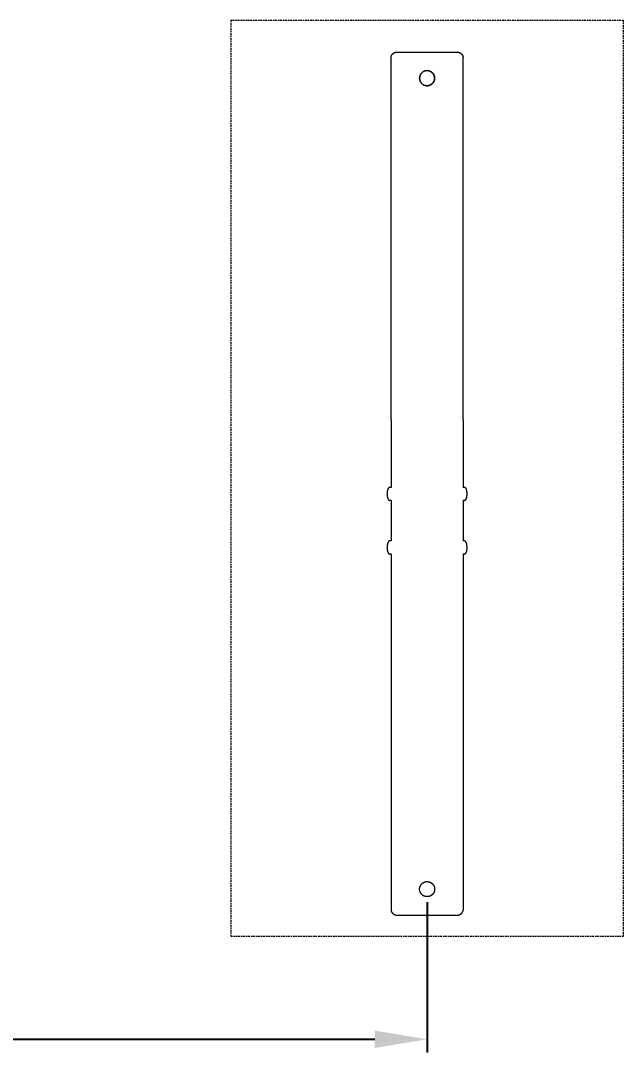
# Model space of a CAD drawing. Header units: millimetres. Extents: x -253 to 4295, y -442 to 2895.
# Drawn here: x 1229 to 1690, y -442 to 346 of the extents above; entities that cross this region are included whole.
import ezdxf

# ---------------------------------------------------------------- set-up
doc = ezdxf.new("R2010")
doc.units = ezdxf.units.MM
doc.linetypes.add('HIDDEN', pattern=[1.905, 1.27, -0.635])
for name, color, linetype, lineweight in [('ZANO_R', 7, 'Continuous', 0), ('ZANO_R_przerywana', 7, 'HIDDEN', 0), ('ZANO_W', 1, 'Continuous', 0)]:
    doc.layers.add(name, color=color, linetype=linetype, lineweight=lineweight)
doc.styles.add('Arial', font='arial.ttf')
doc.styles.get("Standard").update_dxf_attribs({"font": 'ARIALUNI.TTF'})
doc.dimstyles.new('pl i ang', dxfattribs={"dimtxt": 50, "dimasz": 50, "dimexe": 1.25, "dimexo": 0.625, "dimgap": 10, "dimtad": 1, "dimtoh": 1, "dimtxsty": 'Standard', "dimcen": 2.5, "dimclrd": 1, "dimclre": 1, "dimclrt": 1, "dimadec": 0, "dimazin": 0, "dimtfac": 1, "dimtmove": 0, "dimatfit": 3, "dimfxl": 1, "dimarcsym": 1})

# ---------------------------------------------------------------- blocks, each defined once
blk = doc.blocks.new('*D401')
at = {"layer": 'ZANO_W', "color": 1, "lineweight": -2}
for p, q in [((149.83, -327.67), (149.83, -442.47)), ((1539.83, -327.67), (1539.83, -442.47)), ((189.83, -432.47), (1499.83, -432.47))]:
    blk.add_line(p, q, dxfattribs=at)
at = {"layer": 'ZANO_W', "color": 1}
for points in [[(189.83, -425.8), (189.83, -439.13), (149.83, -432.47)], [(1499.83, -439.13), (1499.83, -425.8), (1539.83, -432.47)]]:
    blk.add_solid(points, dxfattribs=at)
at = {"layer": 'ZANO_W', "color": 1, "insert": (844.83, -402.03), "char_height": 40, "attachment_point": 5, "style": 'Arial'}
blk.add_mtext('1390', dxfattribs=at)

msp = doc.modelspace()

# ---------------------------------------------------------------- linework, layer by layer
at = {"layer": 'ZANO_R'}
for p, q in [((1512.33, 318.43), (1512.34, 318.53)), ((1512.33, 318.33), (1512.33, 318.43)), ((1512.33, 287.33), (1512.33, 318.33)), ((1512.34, 318.53), (1512.35, 318.63)), ((1512.35, 318.63), (1512.36, 318.72)), ((1512.36, 318.72), (1512.37, 318.82)), ((1512.37, 318.82), (1512.39, 318.92)), ((1512.39, 318.92), (1512.41, 319.02)), ((1512.41, 319.02), (1512.43, 319.11)), ((1512.43, 319.11), (1512.46, 319.21)), ((1512.46, 319.21), (1512.49, 319.31)), ((1512.49, 319.31), (1512.52, 319.41)), ((1512.52, 319.41), (1512.56, 319.5)), ((1512.56, 319.5), (1512.6, 319.6)), ((1512.6, 319.6), (1512.64, 319.69)), ((1512.64, 319.69), (1512.68, 319.79)), ((1512.68, 319.79), (1512.73, 319.88)), ((1512.73, 319.88), (1512.78, 319.97)), ((1512.78, 319.97), (1512.84, 320.06)), ((1512.84, 320.06), (1512.89, 320.15)), ((1512.89, 320.15), (1512.95, 320.24)), ((1512.95, 320.24), (1513.01, 320.32)), ((1513.01, 320.32), (1513.08, 320.41)), ((1513.08, 320.41), (1513.15, 320.49)), ((1513.15, 320.49), (1513.21, 320.57)), ((1513.21, 320.57), (1513.29, 320.65)), ((1513.29, 320.65), (1513.36, 320.73)), ((1513.36, 320.73), (1513.43, 320.81)), ((1513.43, 320.81), (1513.51, 320.88)), ((1513.51, 320.88), (1513.59, 320.96)), ((1513.59, 320.96), (1513.67, 321.03)), ((1513.67, 321.03), (1513.76, 321.1)), ((1513.76, 321.1), (1513.84, 321.16)), ((1513.84, 321.16), (1513.93, 321.23)), ((1513.93, 321.23), (1514.03, 321.3)), ((1514.03, 321.3), (1514.12, 321.37)), ((1514.12, 321.37), (1514.22, 321.43)), ((1514.22, 321.43), (1514.32, 321.49)), ((1514.32, 321.49), (1514.42, 321.55)), ((1514.42, 321.55), (1514.52, 321.61)), ((1514.52, 321.61), (1514.63, 321.66)), ((1514.63, 321.66), (1514.73, 321.72)), ((1514.73, 321.72), (1514.84, 321.77)), ((1514.84, 321.77), (1514.94, 321.82)), ((1514.94, 321.82), (1515.05, 321.86)), ((1515.05, 321.86), (1515.16, 321.9)), ((1515.16, 321.9), (1515.27, 321.95)), ((1515.27, 321.95), (1515.38, 321.99)), ((1515.38, 321.99), (1515.49, 322.02)), ((1515.49, 322.02), (1515.61, 322.06)), ((1515.61, 322.06), (1515.73, 322.1)), ((1515.73, 322.1), (1515.85, 322.13)), ((1515.85, 322.13), (1515.97, 322.16)), ((1515.97, 322.16), (1516.09, 322.19)), ((1516.09, 322.19), (1516.21, 322.21)), ((1516.21, 322.21), (1516.34, 322.23)), ((1516.34, 322.23), (1516.46, 322.25)), ((1516.46, 322.25), (1516.58, 322.27)), ((1516.58, 322.27), (1516.71, 322.29)), ((1516.71, 322.29), (1516.83, 322.3)), ((1516.83, 322.3), (1516.96, 322.31)), ((1516.96, 322.31), (1517.08, 322.32)), ((1517.08, 322.32), (1517.21, 322.33)), ((1517.21, 322.33), (1517.33, 322.33)), ((1517.33, 322.33), (1517.46, 322.33)), ((1517.46, 322.33), (1522.77, 322.33)), ((1522.77, 322.33), (1523.74, 322.33)), ((1523.74, 322.33), (1555.93, 322.33)), ((1555.93, 322.33), (1556.9, 322.33)), ((1556.9, 322.33), (1562.21, 322.33)), ((1562.21, 322.33), (1562.33, 322.33)), ((1562.33, 322.33), (1562.46, 322.33)), ((1562.46, 322.33), (1562.58, 322.32)), ((1562.58, 322.32), (1562.71, 322.31)), ((1562.71, 322.31), (1562.83, 322.3)), ((1562.83, 322.3), (1562.96, 322.29)), ((1562.96, 322.29), (1563.08, 322.27)), ((1563.08, 322.27), (1563.21, 322.25)), ((1563.21, 322.25), (1563.33, 322.23)), ((1563.33, 322.23), (1563.45, 322.21)), ((1563.45, 322.21), (1563.58, 322.19)), ((1563.58, 322.19), (1563.7, 322.16)), ((1563.7, 322.16), (1563.82, 322.13)), ((1563.82, 322.13), (1563.94, 322.1)), ((1563.94, 322.1), (1564.06, 322.06)), ((1564.06, 322.06), (1564.18, 322.02)), ((1564.18, 322.02), (1564.29, 321.99)), ((1564.29, 321.99), (1564.4, 321.95)), ((1564.4, 321.95), (1564.51, 321.9)), ((1564.51, 321.9), (1564.62, 321.86)), ((1564.62, 321.86), (1564.72, 321.82)), ((1564.72, 321.82), (1564.83, 321.77)), ((1564.83, 321.77), (1564.94, 321.72)), ((1564.94, 321.72), (1565.04, 321.66)), ((1565.04, 321.66), (1565.14, 321.61)), ((1565.14, 321.61), (1565.24, 321.55)), ((1565.24, 321.55), (1565.34, 321.49)), ((1565.34, 321.49), (1565.44, 321.43)), ((1565.44, 321.43), (1565.54, 321.37)), ((1565.54, 321.37), (1565.64, 321.3)), ((1565.64, 321.3), (1565.73, 321.23)), ((1565.73, 321.23), (1565.83, 321.16)), ((1565.83, 321.16), (1565.91, 321.1)), ((1565.91, 321.1), (1565.99, 321.03)), ((1565.99, 321.03), (1566.07, 320.96)), ((1566.07, 320.96), (1566.15, 320.88)), ((1566.15, 320.88), (1566.23, 320.81)), ((1566.23, 320.81), (1566.31, 320.73)), ((1566.31, 320.73), (1566.38, 320.65)), ((1566.38, 320.65), (1566.45, 320.57)), ((1566.45, 320.57), (1566.52, 320.49)), ((1566.52, 320.49), (1566.59, 320.41)), ((1566.59, 320.41), (1566.65, 320.32)), ((1566.65, 320.32), (1566.71, 320.24)), ((1566.71, 320.24), (1566.77, 320.15)), ((1566.77, 320.15), (1566.83, 320.06)), ((1566.83, 320.06), (1566.88, 319.97)), ((1566.88, 319.97), (1566.93, 319.88)), ((1566.93, 319.88), (1566.98, 319.79)), ((1566.98, 319.79), (1567.03, 319.69)), ((1567.03, 319.69), (1567.07, 319.6)), ((1567.07, 319.6), (1567.11, 319.5)), ((1567.11, 319.5), (1567.14, 319.41)), ((1567.14, 319.41), (1567.18, 319.31)), ((1567.18, 319.31), (1567.21, 319.21)), ((1567.21, 319.21), (1567.23, 319.11)), ((1567.23, 319.11), (1567.26, 319.02)), ((1567.26, 319.02), (1567.28, 318.92)), ((1567.28, 318.92), (1567.29, 318.82)), ((1567.29, 318.82), (1567.31, 318.72)), ((1567.31, 318.72), (1567.32, 318.63)), ((1567.32, 318.63), (1567.33, 318.53)), ((1567.33, 318.53), (1567.33, 318.43)), ((1567.33, 318.43), (1567.33, 318.33)), ((1567.33, 287.33), (1567.33, 318.33)), ((1537.63, 307.64), (1537.45, 307.56)), ((1537.81, 307.71), (1537.63, 307.64)), ((1538, 307.78), (1537.81, 307.71)), ((1538.19, 307.84), (1538, 307.78)), ((1538.38, 307.89), (1538.19, 307.84)), ((1538.57, 307.94), (1538.38, 307.89)), ((1538.76, 307.98), (1538.57, 307.94)), ((1538.95, 308.01), (1538.76, 307.98)), ((1539.15, 308.04), (1538.95, 308.01)), ((1539.34, 308.06), (1539.15, 308.04)), ((1539.54, 308.07), (1539.34, 308.06)), ((1539.73, 308.08), (1539.54, 308.07)), ((1539.93, 308.08), (1539.73, 308.08)), ((1540.13, 308.07), (1539.93, 308.08)), ((1540.32, 308.06), (1540.13, 308.07)), ((1540.52, 308.04), (1540.32, 308.06)), ((1540.71, 308.01), (1540.52, 308.04)), ((1540.91, 307.98), (1540.71, 308.01)), ((1541.1, 307.94), (1540.91, 307.98)), ((1541.29, 307.89), (1541.1, 307.94)), ((1541.48, 307.84), (1541.29, 307.89)), ((1541.67, 307.78), (1541.48, 307.84)), ((1541.85, 307.71), (1541.67, 307.78)), ((1542.03, 307.64), (1541.85, 307.71)), ((1542.21, 307.56), (1542.03, 307.64)), ((1534.09, 302.62), (1534.08, 302.43)), ((1534.08, 302.43), (1534.08, 302.23)), ((1534.08, 302.23), (1534.09, 302.04)), ((1534.1, 302.82), (1534.09, 302.62)), ((1534.09, 302.04), (1534.1, 301.84)), ((1534.12, 303.02), (1534.1, 302.82)), ((1534.1, 301.84), (1534.12, 301.64)), ((1534.15, 303.21), (1534.12, 303.02)), ((1534.12, 301.64), (1534.15, 301.45)), ((1534.18, 303.4), (1534.15, 303.21)), ((1534.15, 301.45), (1534.18, 301.26)), ((1534.22, 303.6), (1534.18, 303.4)), ((1534.18, 301.26), (1534.22, 301.06)), ((1534.27, 303.79), (1534.22, 303.6)), ((1534.22, 301.06), (1534.27, 300.87)), ((1534.32, 303.98), (1534.27, 303.79)), ((1534.27, 300.87), (1534.32, 300.68)), ((1534.38, 304.16), (1534.32, 303.98)), ((1534.32, 300.68), (1534.38, 300.5)), ((1534.45, 304.35), (1534.38, 304.16)), ((1534.38, 300.5), (1534.45, 300.31)), ((1534.52, 304.53), (1534.45, 304.35)), ((1534.45, 300.31), (1534.52, 300.13)), ((1534.6, 304.71), (1534.52, 304.53)), ((1534.52, 300.13), (1534.6, 299.95)), ((1534.68, 304.89), (1534.6, 304.71)), ((1534.6, 299.95), (1534.68, 299.77)), ((1534.77, 305.06), (1534.68, 304.89)), ((1534.68, 299.77), (1534.77, 299.6)), ((1534.87, 305.23), (1534.77, 305.06)), ((1534.97, 305.4), (1534.87, 305.23)), ((1535.08, 305.56), (1534.97, 305.4)), ((1535.19, 305.73), (1535.08, 305.56)), ((1535.31, 305.88), (1535.19, 305.73)), ((1535.43, 306.03), (1535.31, 305.88)), ((1535.56, 306.18), (1535.43, 306.03)), ((1535.7, 306.33), (1535.56, 306.18)), ((1535.84, 306.46), (1535.7, 306.33)), ((1535.98, 306.6), (1535.84, 306.46)), ((1536.13, 306.73), (1535.98, 306.6)), ((1536.28, 306.85), (1536.13, 306.73)), ((1536.44, 306.97), (1536.28, 306.85)), ((1536.6, 307.08), (1536.44, 306.97)), ((1536.76, 307.19), (1536.6, 307.08)), ((1536.93, 307.29), (1536.76, 307.19)), ((1537.1, 307.39), (1536.93, 307.29)), ((1537.27, 307.48), (1537.1, 307.39)), ((1537.45, 307.56), (1537.27, 307.48)), ((1542.39, 307.48), (1542.21, 307.56)), ((1542.56, 307.39), (1542.39, 307.48)), ((1542.74, 307.29), (1542.56, 307.39)), ((1542.9, 307.19), (1542.74, 307.29)), ((1543.07, 307.08), (1542.9, 307.19)), ((1543.23, 306.97), (1543.07, 307.08)), ((1543.38, 306.85), (1543.23, 306.97)), ((1543.54, 306.73), (1543.38, 306.85)), ((1543.68, 306.6), (1543.54, 306.73)), ((1543.83, 306.47), (1543.68, 306.6)), ((1543.97, 306.33), (1543.83, 306.47)), ((1544.1, 306.18), (1543.97, 306.33)), ((1544.23, 306.03), (1544.1, 306.18)), ((1544.35, 305.88), (1544.23, 306.03)), ((1544.47, 305.73), (1544.35, 305.88)), ((1544.59, 305.57), (1544.47, 305.73)), ((1544.69, 305.4), (1544.59, 305.57)), ((1544.8, 305.23), (1544.69, 305.4)), ((1544.89, 305.06), (1544.8, 305.23)), ((1544.98, 304.89), (1544.89, 305.06)), ((1544.89, 299.6), (1544.98, 299.77)), ((1545.07, 304.71), (1544.98, 304.89)), ((1544.98, 299.77), (1545.07, 299.95)), ((1545.14, 304.53), (1545.07, 304.71)), ((1545.07, 299.95), (1545.15, 300.13)), ((1545.22, 304.35), (1545.14, 304.53)), ((1545.15, 300.13), (1545.22, 300.31)), ((1545.28, 304.16), (1545.22, 304.35)), ((1545.22, 300.31), (1545.28, 300.5)), ((1545.34, 303.98), (1545.28, 304.16)), ((1545.28, 300.5), (1545.34, 300.68)), ((1545.4, 303.79), (1545.34, 303.98)), ((1545.34, 300.68), (1545.4, 300.87)), ((1545.44, 303.6), (1545.4, 303.79)), ((1545.4, 300.87), (1545.44, 301.06)), ((1545.48, 303.4), (1545.44, 303.6)), ((1545.44, 301.06), (1545.48, 301.26)), ((1545.52, 303.21), (1545.48, 303.4)), ((1545.48, 301.26), (1545.52, 301.45)), ((1545.54, 303.02), (1545.52, 303.21)), ((1545.52, 301.45), (1545.54, 301.64)), ((1545.56, 302.82), (1545.54, 303.02)), ((1545.54, 301.64), (1545.56, 301.84)), ((1545.58, 302.62), (1545.56, 302.82)), ((1545.56, 301.84), (1545.58, 302.04)), ((1545.58, 302.43), (1545.58, 302.62)), ((1545.58, 302.23), (1545.58, 302.43)), ((1545.58, 302.04), (1545.58, 302.23)), ((1534.77, 299.6), (1534.87, 299.43)), ((1534.87, 299.43), (1534.97, 299.26)), ((1534.97, 299.26), (1535.08, 299.09)), ((1535.08, 299.09), (1535.19, 298.93)), ((1535.19, 298.93), (1535.31, 298.78)), ((1535.31, 298.78), (1535.44, 298.63)), ((1535.44, 298.63), (1535.56, 298.48)), ((1535.56, 298.48), (1535.7, 298.33)), ((1535.7, 298.33), (1535.84, 298.19)), ((1535.84, 298.19), (1535.98, 298.06)), ((1535.98, 298.06), (1536.13, 297.93)), ((1536.13, 297.93), (1536.28, 297.81)), ((1536.28, 297.81), (1536.44, 297.69)), ((1536.44, 297.69), (1536.6, 297.58)), ((1536.6, 297.58), (1536.76, 297.47)), ((1536.76, 297.47), (1536.93, 297.37)), ((1536.93, 297.37), (1537.1, 297.27)), ((1537.1, 297.27), (1537.28, 297.18)), ((1537.28, 297.18), (1537.45, 297.1)), ((1537.45, 297.1), (1537.63, 297.02)), ((1537.63, 297.02), (1537.82, 296.95)), ((1537.82, 296.95), (1538, 296.88)), ((1538, 296.88), (1538.19, 296.82)), ((1538.19, 296.82), (1538.38, 296.77)), ((1538.38, 296.77), (1538.57, 296.72)), ((1538.57, 296.72), (1538.76, 296.68)), ((1538.76, 296.68), (1538.95, 296.65)), ((1538.95, 296.65), (1539.15, 296.62)), ((1539.15, 296.62), (1539.34, 296.6)), ((1539.34, 296.6), (1539.54, 296.59)), ((1539.54, 296.59), (1539.74, 296.58)), ((1539.74, 296.58), (1539.93, 296.58)), ((1539.93, 296.58), (1540.13, 296.59)), ((1540.13, 296.59), (1540.32, 296.6)), ((1540.32, 296.6), (1540.52, 296.62)), ((1540.52, 296.62), (1540.71, 296.65)), ((1540.71, 296.65), (1540.91, 296.68)), ((1540.91, 296.68), (1541.1, 296.72)), ((1541.1, 296.72), (1541.29, 296.77)), ((1541.29, 296.77), (1541.48, 296.82)), ((1541.48, 296.82), (1541.67, 296.88)), ((1541.67, 296.88), (1541.85, 296.95)), ((1541.85, 296.95), (1542.03, 297.02)), ((1542.03, 297.02), (1542.21, 297.1)), ((1542.21, 297.1), (1542.39, 297.18)), ((1542.39, 297.18), (1542.57, 297.27)), ((1542.57, 297.27), (1542.74, 297.37)), ((1542.74, 297.37), (1542.9, 297.47)), ((1542.9, 297.47), (1543.07, 297.58)), ((1543.07, 297.58), (1543.23, 297.69)), ((1543.23, 297.69), (1543.39, 297.81)), ((1543.39, 297.81), (1543.54, 297.93)), ((1543.54, 297.93), (1543.69, 298.06)), ((1543.69, 298.06), (1543.83, 298.2)), ((1543.83, 298.2), (1543.97, 298.33)), ((1543.97, 298.33), (1544.1, 298.48)), ((1544.1, 298.48), (1544.23, 298.63)), ((1544.23, 298.63), (1544.35, 298.78)), ((1544.35, 298.78), (1544.47, 298.93)), ((1544.47, 298.93), (1544.59, 299.1)), ((1544.59, 299.1), (1544.69, 299.26)), ((1544.69, 299.26), (1544.8, 299.43)), ((1544.8, 299.43), (1544.89, 299.6)), ((1512.33, 41.06), (1512.33, 287.33)), ((1567.33, 41.06), (1567.33, 287.33)), ((1512.33, 41.06), (1512.33, -10.48)), ((1567.33, 41.06), (1567.33, -10.48)), ((1509.34, -14.12), (1509.33, -14.3)), ((1509.33, -14.3), (1509.33, -14.48)), ((1509.33, -14.48), (1509.33, -16.48)), ((1509.35, -13.93), (1509.34, -14.12)), ((1509.37, -13.75), (1509.35, -13.93)), ((1509.39, -13.56), (1509.37, -13.75)), ((1509.41, -13.38), (1509.39, -13.56)), ((1509.44, -13.19), (1509.41, -13.38)), ((1509.47, -13), (1509.44, -13.19)), ((1509.51, -12.82), (1509.47, -13)), ((1509.56, -12.64), (1509.51, -12.82)), ((1509.61, -12.46), (1509.56, -12.64)), ((1509.66, -12.29), (1509.61, -12.46)), ((1509.72, -12.12), (1509.66, -12.29)), ((1509.75, -12.04), (1509.72, -12.12)), ((1509.78, -11.96), (1509.75, -12.04)), ((1509.81, -11.88), (1509.78, -11.96)), ((1509.85, -11.8), (1509.81, -11.88)), ((1509.88, -11.72), (1509.85, -11.8)), ((1509.92, -11.65), (1509.88, -11.72)), ((1509.96, -11.58), (1509.92, -11.65)), ((1509.99, -11.51), (1509.96, -11.58)), ((1510.03, -11.44), (1509.99, -11.51)), ((1510.07, -11.37), (1510.03, -11.44)), ((1510.11, -11.31), (1510.07, -11.37)), ((1510.15, -11.25), (1510.11, -11.31)), ((1510.2, -11.19), (1510.15, -11.25)), ((1510.24, -11.13), (1510.2, -11.19)), ((1510.28, -11.07), (1510.24, -11.13)), ((1510.33, -11.02), (1510.28, -11.07)), ((1510.37, -10.97), (1510.33, -11.02)), ((1510.41, -10.92), (1510.37, -10.97)), ((1510.46, -10.88), (1510.41, -10.92)), ((1510.5, -10.84), (1510.46, -10.88)), ((1510.55, -10.8), (1510.5, -10.84)), ((1510.6, -10.76), (1510.55, -10.8)), ((1510.62, -10.74), (1510.6, -10.76)), ((1510.64, -10.72), (1510.62, -10.74)), ((1510.67, -10.71), (1510.64, -10.72)), ((1510.69, -10.69), (1510.67, -10.71)), ((1510.71, -10.67), (1510.69, -10.69)), ((1510.74, -10.66), (1510.71, -10.67)), ((1510.76, -10.64), (1510.74, -10.66)), ((1510.78, -10.63), (1510.76, -10.64)), ((1510.81, -10.62), (1510.78, -10.63)), ((1510.83, -10.61), (1510.81, -10.62)), ((1510.85, -10.59), (1510.83, -10.61)), ((1510.88, -10.58), (1510.85, -10.59)), ((1510.9, -10.57), (1510.88, -10.58)), ((1510.92, -10.56), (1510.9, -10.57)), ((1510.95, -10.55), (1510.92, -10.56)), ((1510.97, -10.54), (1510.95, -10.55)), ((1510.99, -10.54), (1510.97, -10.54)), ((1511.02, -10.53), (1510.99, -10.54)), ((1511.04, -10.52), (1511.02, -10.53)), ((1511.06, -10.51), (1511.04, -10.52)), ((1511.08, -10.51), (1511.06, -10.51)), ((1511.11, -10.5), (1511.08, -10.51)), ((1511.13, -10.5), (1511.11, -10.5)), ((1511.15, -10.49), (1511.13, -10.5)), ((1511.18, -10.49), (1511.15, -10.49)), ((1511.2, -10.49), (1511.18, -10.49)), ((1511.22, -10.48), (1511.2, -10.49)), ((1511.24, -10.48), (1511.22, -10.48)), ((1511.27, -10.48), (1511.24, -10.48)), ((1511.29, -10.48), (1511.27, -10.48)), ((1511.31, -10.48), (1511.29, -10.48)), ((1511.33, -10.48), (1511.31, -10.48)), ((1512.33, -10.48), (1511.33, -10.48)), ((1568.33, -10.48), (1567.33, -10.48)), ((1568.36, -10.48), (1568.33, -10.48)), ((1568.38, -10.48), (1568.36, -10.48)), ((1568.4, -10.48), (1568.38, -10.48)), ((1568.42, -10.48), (1568.4, -10.48)), ((1568.44, -10.48), (1568.42, -10.48)), ((1568.47, -10.49), (1568.44, -10.48)), ((1568.49, -10.49), (1568.47, -10.49)), ((1568.51, -10.49), (1568.49, -10.49)), ((1568.54, -10.5), (1568.51, -10.49)), ((1568.56, -10.5), (1568.54, -10.5)), ((1568.58, -10.51), (1568.56, -10.5)), ((1568.6, -10.51), (1568.58, -10.51)), ((1568.63, -10.52), (1568.6, -10.51)), ((1568.65, -10.53), (1568.63, -10.52)), ((1568.67, -10.54), (1568.65, -10.53)), ((1568.7, -10.54), (1568.67, -10.54)), ((1568.72, -10.55), (1568.7, -10.54)), ((1568.74, -10.56), (1568.72, -10.55)), ((1568.77, -10.57), (1568.74, -10.56)), ((1568.79, -10.58), (1568.77, -10.57)), ((1568.81, -10.59), (1568.79, -10.58)), ((1568.84, -10.61), (1568.81, -10.59)), ((1568.86, -10.62), (1568.84, -10.61)), ((1568.88, -10.63), (1568.86, -10.62)), ((1568.91, -10.64), (1568.88, -10.63)), ((1568.93, -10.66), (1568.91, -10.64)), ((1568.95, -10.67), (1568.93, -10.66)), ((1568.98, -10.69), (1568.95, -10.67)), ((1569, -10.71), (1568.98, -10.69)), ((1569.02, -10.72), (1569, -10.71)), ((1569.05, -10.74), (1569.02, -10.72)), ((1569.07, -10.76), (1569.05, -10.74)), ((1569.12, -10.8), (1569.07, -10.76)), ((1569.16, -10.84), (1569.12, -10.8)), ((1569.21, -10.88), (1569.16, -10.84)), ((1569.25, -10.92), (1569.21, -10.88)), ((1569.3, -10.97), (1569.25, -10.92)), ((1569.34, -11.02), (1569.3, -10.97)), ((1569.38, -11.07), (1569.34, -11.02)), ((1569.43, -11.13), (1569.38, -11.07)), ((1569.47, -11.19), (1569.43, -11.13)), ((1569.51, -11.25), (1569.47, -11.19)), ((1569.55, -11.31), (1569.51, -11.25)), ((1569.59, -11.37), (1569.55, -11.31)), ((1569.63, -11.44), (1569.59, -11.37)), ((1569.67, -11.51), (1569.63, -11.44)), ((1569.71, -11.58), (1569.67, -11.51)), ((1569.75, -11.65), (1569.71, -11.58)), ((1569.78, -11.72), (1569.75, -11.65)), ((1569.82, -11.8), (1569.78, -11.72)), ((1569.85, -11.88), (1569.82, -11.8)), ((1569.89, -11.96), (1569.85, -11.88)), ((1569.92, -12.04), (1569.89, -11.96)), ((1569.95, -12.12), (1569.92, -12.04)), ((1570.01, -12.29), (1569.95, -12.12)), ((1570.06, -12.46), (1570.01, -12.29)), ((1570.11, -12.64), (1570.06, -12.46)), ((1570.15, -12.82), (1570.11, -12.64)), ((1570.19, -13), (1570.15, -12.82)), ((1570.23, -13.19), (1570.19, -13)), ((1570.26, -13.38), (1570.23, -13.19)), ((1570.28, -13.56), (1570.26, -13.38)), ((1570.3, -13.75), (1570.28, -13.56)), ((1570.31, -13.93), (1570.3, -13.75)), ((1570.32, -14.12), (1570.31, -13.93)), ((1570.33, -14.3), (1570.32, -14.12)), ((1570.33, -14.48), (1570.33, -14.3)), ((1570.33, -16.48), (1570.33, -14.48)), ((1509.33, -16.48), (1509.33, -16.65)), ((1509.33, -16.65), (1509.34, -16.84)), ((1509.34, -16.84), (1509.35, -17.02)), ((1509.35, -17.02), (1509.37, -17.2)), ((1509.37, -17.2), (1509.39, -17.39)), ((1509.39, -17.39), (1509.41, -17.58)), ((1509.41, -17.58), (1509.44, -17.76)), ((1509.44, -17.76), (1509.47, -17.95)), ((1509.47, -17.95), (1509.51, -18.13)), ((1509.51, -18.13), (1509.56, -18.31)), ((1509.56, -18.31), (1509.61, -18.49)), ((1509.61, -18.49), (1509.66, -18.67)), ((1509.66, -18.67), (1509.72, -18.83)), ((1509.72, -18.83), (1509.75, -18.92)), ((1509.75, -18.92), (1509.78, -19)), ((1509.78, -19), (1509.81, -19.08)), ((1509.81, -19.08), (1509.85, -19.15)), ((1509.85, -19.15), (1509.88, -19.23)), ((1509.88, -19.23), (1509.92, -19.3)), ((1509.92, -19.3), (1509.96, -19.38)), ((1509.96, -19.38), (1509.99, -19.45)), ((1509.99, -19.45), (1510.03, -19.52)), ((1510.03, -19.52), (1510.07, -19.58)), ((1510.07, -19.58), (1510.11, -19.65)), ((1510.11, -19.65), (1510.15, -19.71)), ((1510.15, -19.71), (1510.2, -19.77)), ((1510.2, -19.77), (1510.24, -19.82)), ((1510.24, -19.82), (1510.28, -19.88)), ((1510.28, -19.88), (1510.33, -19.93)), ((1510.33, -19.93), (1510.37, -19.98)), ((1510.37, -19.98), (1510.41, -20.03)), ((1510.41, -20.03), (1510.46, -20.07)), ((1510.46, -20.07), (1510.5, -20.12)), ((1510.5, -20.12), (1510.55, -20.16)), ((1510.55, -20.16), (1510.6, -20.2)), ((1510.6, -20.2), (1510.62, -20.21)), ((1510.62, -20.21), (1510.64, -20.23)), ((1510.64, -20.23), (1510.67, -20.25)), ((1510.67, -20.25), (1510.69, -20.26)), ((1510.69, -20.26), (1510.71, -20.28)), ((1510.71, -20.28), (1510.74, -20.29)), ((1510.74, -20.29), (1510.76, -20.31)), ((1510.76, -20.31), (1510.78, -20.32)), ((1510.78, -20.32), (1510.81, -20.34)), ((1510.81, -20.34), (1510.83, -20.35)), ((1510.83, -20.35), (1510.85, -20.36)), ((1510.85, -20.36), (1510.88, -20.37)), ((1510.88, -20.37), (1510.9, -20.38)), ((1510.9, -20.38), (1510.92, -20.39)), ((1510.92, -20.39), (1510.95, -20.4)), ((1510.95, -20.4), (1510.97, -20.41)), ((1510.97, -20.41), (1510.99, -20.42)), ((1510.99, -20.42), (1511.02, -20.43)), ((1511.02, -20.43), (1511.04, -20.43)), ((1511.04, -20.43), (1511.06, -20.44)), ((1511.06, -20.44), (1511.08, -20.45)), ((1511.08, -20.45), (1511.11, -20.45)), ((1511.11, -20.45), (1511.13, -20.46)), ((1511.13, -20.46), (1511.15, -20.46)), ((1511.15, -20.46), (1511.18, -20.46)), ((1511.18, -20.46), (1511.2, -20.47)), ((1511.2, -20.47), (1511.22, -20.47)), ((1511.22, -20.47), (1511.24, -20.47)), ((1511.24, -20.47), (1511.27, -20.47)), ((1511.27, -20.47), (1511.29, -20.48)), ((1511.29, -20.48), (1511.31, -20.48)), ((1511.31, -20.48), (1511.33, -20.48)), ((1512.33, -20.48), (1511.33, -20.48)), ((1512.33, -20.48), (1512.33, -51.48)), ((1567.33, -20.48), (1567.33, -51.48)), ((1568.33, -20.48), (1567.33, -20.48)), ((1568.33, -20.48), (1568.36, -20.48)), ((1568.36, -20.48), (1568.38, -20.48)), ((1568.38, -20.48), (1568.4, -20.47)), ((1568.4, -20.47), (1568.42, -20.47)), ((1568.42, -20.47), (1568.44, -20.47)), ((1568.44, -20.47), (1568.47, -20.47)), ((1568.47, -20.47), (1568.49, -20.46)), ((1568.49, -20.46), (1568.51, -20.46)), ((1568.51, -20.46), (1568.54, -20.46)), ((1568.54, -20.46), (1568.56, -20.45)), ((1568.56, -20.45), (1568.58, -20.45)), ((1568.58, -20.45), (1568.6, -20.44)), ((1568.6, -20.44), (1568.63, -20.43)), ((1568.63, -20.43), (1568.65, -20.43)), ((1568.65, -20.43), (1568.67, -20.42)), ((1568.67, -20.42), (1568.7, -20.41)), ((1568.7, -20.41), (1568.72, -20.4)), ((1568.72, -20.4), (1568.74, -20.39)), ((1568.74, -20.39), (1568.77, -20.38)), ((1568.77, -20.38), (1568.79, -20.37)), ((1568.79, -20.37), (1568.81, -20.36)), ((1568.81, -20.36), (1568.84, -20.35)), ((1568.84, -20.35), (1568.86, -20.34)), ((1568.86, -20.34), (1568.88, -20.32)), ((1568.88, -20.32), (1568.91, -20.31)), ((1568.91, -20.31), (1568.93, -20.29)), ((1568.93, -20.29), (1568.95, -20.28)), ((1568.95, -20.28), (1568.98, -20.26)), ((1568.98, -20.26), (1569, -20.25)), ((1569, -20.25), (1569.02, -20.23)), ((1569.02, -20.23), (1569.05, -20.21)), ((1569.05, -20.21), (1569.07, -20.2)), ((1569.07, -20.2), (1569.12, -20.16)), ((1569.12, -20.16), (1569.16, -20.12)), ((1569.16, -20.12), (1569.21, -20.07)), ((1569.21, -20.07), (1569.25, -20.03)), ((1569.25, -20.03), (1569.3, -19.98)), ((1569.3, -19.98), (1569.34, -19.93)), ((1569.34, -19.93), (1569.38, -19.88)), ((1569.38, -19.88), (1569.43, -19.82)), ((1569.43, -19.82), (1569.47, -19.77)), ((1569.47, -19.77), (1569.51, -19.71)), ((1569.51, -19.71), (1569.55, -19.65)), ((1569.55, -19.65), (1569.59, -19.58)), ((1569.59, -19.58), (1569.63, -19.52)), ((1569.63, -19.52), (1569.67, -19.45)), ((1569.67, -19.45), (1569.71, -19.38)), ((1569.71, -19.38), (1569.75, -19.3)), ((1569.75, -19.3), (1569.78, -19.23)), ((1569.78, -19.23), (1569.82, -19.15)), ((1569.82, -19.15), (1569.85, -19.08)), ((1569.85, -19.08), (1569.89, -19)), ((1569.89, -19), (1569.92, -18.92)), ((1569.92, -18.92), (1569.95, -18.83)), ((1569.95, -18.83), (1570.01, -18.67)), ((1570.01, -18.67), (1570.06, -18.49)), ((1570.06, -18.49), (1570.11, -18.31)), ((1570.11, -18.31), (1570.15, -18.13)), ((1570.15, -18.13), (1570.19, -17.95)), ((1570.19, -17.95), (1570.23, -17.76)), ((1570.23, -17.76), (1570.26, -17.58)), ((1570.26, -17.58), (1570.28, -17.39)), ((1570.28, -17.39), (1570.3, -17.2)), ((1570.3, -17.2), (1570.31, -17.02)), ((1570.31, -17.02), (1570.32, -16.84)), ((1570.32, -16.84), (1570.33, -16.65)), ((1570.33, -16.65), (1570.33, -16.48)), ((1509.34, -55.12), (1509.33, -55.3)), ((1509.35, -54.93), (1509.34, -55.12)), ((1509.37, -54.75), (1509.35, -54.93)), ((1509.39, -54.56), (1509.37, -54.75)), ((1509.41, -54.38), (1509.39, -54.56)), ((1509.44, -54.19), (1509.41, -54.38)), ((1509.47, -54), (1509.44, -54.19)), ((1509.51, -53.82), (1509.47, -54)), ((1509.56, -53.64), (1509.51, -53.82)), ((1509.61, -53.46), (1509.56, -53.64)), ((1509.66, -53.29), (1509.61, -53.46)), ((1509.72, -53.12), (1509.66, -53.29)), ((1509.75, -53.04), (1509.72, -53.12)), ((1509.78, -52.96), (1509.75, -53.04)), ((1509.81, -52.88), (1509.78, -52.96)), ((1509.85, -52.8), (1509.81, -52.88)), ((1509.88, -52.72), (1509.85, -52.8)), ((1509.92, -52.65), (1509.88, -52.72)), ((1509.96, -52.58), (1509.92, -52.65)), ((1509.99, -52.51), (1509.96, -52.58)), ((1510.03, -52.44), (1509.99, -52.51)), ((1510.07, -52.37), (1510.03, -52.44)), ((1510.11, -52.31), (1510.07, -52.37)), ((1510.15, -52.25), (1510.11, -52.31)), ((1510.2, -52.19), (1510.15, -52.25)), ((1510.24, -52.13), (1510.2, -52.19)), ((1510.28, -52.07), (1510.24, -52.13)), ((1510.33, -52.02), (1510.28, -52.07)), ((1510.37, -51.97), (1510.33, -52.02)), ((1510.41, -51.92), (1510.37, -51.97)), ((1510.46, -51.88), (1510.41, -51.92)), ((1510.5, -51.84), (1510.46, -51.88)), ((1510.55, -51.8), (1510.5, -51.84)), ((1510.6, -51.76), (1510.55, -51.8)), ((1510.62, -51.74), (1510.6, -51.76)), ((1510.64, -51.72), (1510.62, -51.74)), ((1510.67, -51.71), (1510.64, -51.72)), ((1510.69, -51.69), (1510.67, -51.71)), ((1510.71, -51.67), (1510.69, -51.69)), ((1510.74, -51.66), (1510.71, -51.67)), ((1510.76, -51.64), (1510.74, -51.66)), ((1510.78, -51.63), (1510.76, -51.64)), ((1510.81, -51.62), (1510.78, -51.63)), ((1510.83, -51.61), (1510.81, -51.62)), ((1510.85, -51.59), (1510.83, -51.61)), ((1510.88, -51.58), (1510.85, -51.59)), ((1510.9, -51.57), (1510.88, -51.58)), ((1510.92, -51.56), (1510.9, -51.57)), ((1510.95, -51.55), (1510.92, -51.56)), ((1510.97, -51.54), (1510.95, -51.55)), ((1510.99, -51.54), (1510.97, -51.54)), ((1511.02, -51.53), (1510.99, -51.54)), ((1511.04, -51.52), (1511.02, -51.53)), ((1511.06, -51.51), (1511.04, -51.52)), ((1511.08, -51.51), (1511.06, -51.51)), ((1511.11, -51.5), (1511.08, -51.51)), ((1511.13, -51.5), (1511.11, -51.5)), ((1511.15, -51.49), (1511.13, -51.5)), ((1511.18, -51.49), (1511.15, -51.49)), ((1511.2, -51.49), (1511.18, -51.49)), ((1511.22, -51.48), (1511.2, -51.49)), ((1511.24, -51.48), (1511.22, -51.48)), ((1511.27, -51.48), (1511.24, -51.48)), ((1511.29, -51.48), (1511.27, -51.48)), ((1511.31, -51.48), (1511.29, -51.48)), ((1511.33, -51.48), (1511.31, -51.48)), ((1512.33, -51.48), (1511.33, -51.48)), ((1568.33, -51.48), (1567.33, -51.48)), ((1568.36, -51.48), (1568.33, -51.48)), ((1568.38, -51.48), (1568.36, -51.48)), ((1568.4, -51.48), (1568.38, -51.48)), ((1568.42, -51.48), (1568.4, -51.48)), ((1568.44, -51.48), (1568.42, -51.48)), ((1568.47, -51.49), (1568.44, -51.48)), ((1568.49, -51.49), (1568.47, -51.49)), ((1568.51, -51.49), (1568.49, -51.49)), ((1568.54, -51.5), (1568.51, -51.49)), ((1568.56, -51.5), (1568.54, -51.5)), ((1568.58, -51.51), (1568.56, -51.5)), ((1568.6, -51.51), (1568.58, -51.51)), ((1568.63, -51.52), (1568.6, -51.51)), ((1568.65, -51.53), (1568.63, -51.52)), ((1568.67, -51.54), (1568.65, -51.53)), ((1568.7, -51.54), (1568.67, -51.54)), ((1568.72, -51.55), (1568.7, -51.54)), ((1568.74, -51.56), (1568.72, -51.55)), ((1568.77, -51.57), (1568.74, -51.56)), ((1568.79, -51.58), (1568.77, -51.57)), ((1568.81, -51.59), (1568.79, -51.58)), ((1568.84, -51.61), (1568.81, -51.59)), ((1568.86, -51.62), (1568.84, -51.61)), ((1568.88, -51.63), (1568.86, -51.62)), ((1568.91, -51.64), (1568.88, -51.63)), ((1568.93, -51.66), (1568.91, -51.64)), ((1568.95, -51.67), (1568.93, -51.66)), ((1568.98, -51.69), (1568.95, -51.67)), ((1569, -51.71), (1568.98, -51.69)), ((1569.02, -51.72), (1569, -51.71)), ((1569.05, -51.74), (1569.02, -51.72)), ((1569.07, -51.76), (1569.05, -51.74)), ((1569.12, -51.8), (1569.07, -51.76)), ((1569.16, -51.84), (1569.12, -51.8)), ((1569.21, -51.88), (1569.16, -51.84)), ((1569.25, -51.92), (1569.21, -51.88)), ((1569.3, -51.97), (1569.25, -51.92)), ((1569.34, -52.02), (1569.3, -51.97)), ((1569.38, -52.07), (1569.34, -52.02)), ((1569.43, -52.13), (1569.38, -52.07)), ((1569.47, -52.19), (1569.43, -52.13)), ((1569.51, -52.25), (1569.47, -52.19)), ((1569.55, -52.31), (1569.51, -52.25)), ((1569.59, -52.37), (1569.55, -52.31)), ((1569.63, -52.44), (1569.59, -52.37)), ((1569.67, -52.51), (1569.63, -52.44)), ((1569.71, -52.58), (1569.67, -52.51)), ((1569.75, -52.65), (1569.71, -52.58)), ((1569.78, -52.72), (1569.75, -52.65)), ((1569.82, -52.8), (1569.78, -52.72)), ((1569.85, -52.88), (1569.82, -52.8)), ((1569.89, -52.96), (1569.85, -52.88)), ((1569.92, -53.04), (1569.89, -52.96)), ((1569.95, -53.12), (1569.92, -53.04)), ((1570.01, -53.29), (1569.95, -53.12)), ((1570.06, -53.46), (1570.01, -53.29)), ((1570.11, -53.64), (1570.06, -53.46)), ((1570.15, -53.82), (1570.11, -53.64)), ((1570.19, -54), (1570.15, -53.82)), ((1570.23, -54.19), (1570.19, -54)), ((1570.26, -54.38), (1570.23, -54.19)), ((1570.28, -54.56), (1570.26, -54.38)), ((1570.3, -54.75), (1570.28, -54.56)), ((1570.31, -54.93), (1570.3, -54.75)), ((1570.32, -55.12), (1570.31, -54.93)), ((1570.33, -55.3), (1570.32, -55.12)), ((1509.33, -55.3), (1509.33, -55.48)), ((1509.33, -55.48), (1509.33, -57.48)), ((1509.33, -57.48), (1509.33, -57.65)), ((1509.33, -57.65), (1509.34, -57.84)), ((1509.34, -57.84), (1509.35, -58.02)), ((1509.35, -58.02), (1509.37, -58.2)), ((1509.37, -58.2), (1509.39, -58.39)), ((1509.39, -58.39), (1509.41, -58.58)), ((1509.41, -58.58), (1509.44, -58.76)), ((1509.44, -58.76), (1509.47, -58.95)), ((1509.47, -58.95), (1509.51, -59.13)), ((1509.51, -59.13), (1509.56, -59.31)), ((1509.56, -59.31), (1509.61, -59.49)), ((1509.61, -59.49), (1509.66, -59.67)), ((1509.66, -59.67), (1509.72, -59.83)), ((1509.72, -59.83), (1509.75, -59.92)), ((1509.75, -59.92), (1509.78, -60)), ((1509.78, -60), (1509.81, -60.08)), ((1509.81, -60.08), (1509.85, -60.15)), ((1509.85, -60.15), (1509.88, -60.23)), ((1509.88, -60.23), (1509.92, -60.3)), ((1509.92, -60.3), (1509.96, -60.38)), ((1509.96, -60.38), (1509.99, -60.45)), ((1509.99, -60.45), (1510.03, -60.52)), ((1510.03, -60.52), (1510.07, -60.58)), ((1510.07, -60.58), (1510.11, -60.65)), ((1510.11, -60.65), (1510.15, -60.71)), ((1510.15, -60.71), (1510.2, -60.77)), ((1510.2, -60.77), (1510.24, -60.82)), ((1510.24, -60.82), (1510.28, -60.88)), ((1510.28, -60.88), (1510.33, -60.93)), ((1510.33, -60.93), (1510.37, -60.98)), ((1510.37, -60.98), (1510.41, -61.03)), ((1510.41, -61.03), (1510.46, -61.07)), ((1510.46, -61.07), (1510.5, -61.12)), ((1510.5, -61.12), (1510.55, -61.16)), ((1510.55, -61.16), (1510.6, -61.2)), ((1510.6, -61.2), (1510.62, -61.21)), ((1510.62, -61.21), (1510.64, -61.23)), ((1510.64, -61.23), (1510.67, -61.25)), ((1510.67, -61.25), (1510.69, -61.26)), ((1510.69, -61.26), (1510.71, -61.28)), ((1510.71, -61.28), (1510.74, -61.29)), ((1510.74, -61.29), (1510.76, -61.31)), ((1510.76, -61.31), (1510.78, -61.32)), ((1510.78, -61.32), (1510.81, -61.34)), ((1510.81, -61.34), (1510.83, -61.35)), ((1510.83, -61.35), (1510.85, -61.36)), ((1510.85, -61.36), (1510.88, -61.37)), ((1510.88, -61.37), (1510.9, -61.38)), ((1510.9, -61.38), (1510.92, -61.39)), ((1510.92, -61.39), (1510.95, -61.4)), ((1510.95, -61.4), (1510.97, -61.41)), ((1510.97, -61.41), (1510.99, -61.42)), ((1510.99, -61.42), (1511.02, -61.43)), ((1511.02, -61.43), (1511.04, -61.43)), ((1511.04, -61.43), (1511.06, -61.44)), ((1511.06, -61.44), (1511.08, -61.45)), ((1511.08, -61.45), (1511.11, -61.45)), ((1511.11, -61.45), (1511.13, -61.46)), ((1511.13, -61.46), (1511.15, -61.46)), ((1511.15, -61.46), (1511.18, -61.46)), ((1511.18, -61.46), (1511.2, -61.47)), ((1511.2, -61.47), (1511.22, -61.47)), ((1511.22, -61.47), (1511.24, -61.47)), ((1511.24, -61.47), (1511.27, -61.47)), ((1511.27, -61.47), (1511.29, -61.48)), ((1511.29, -61.48), (1511.31, -61.48)), ((1511.31, -61.48), (1511.33, -61.48)), ((1512.33, -61.48), (1511.33, -61.48)), ((1512.33, -61.48), (1512.33, -302.67)), ((1567.33, -61.48), (1567.33, -302.67)), ((1568.33, -61.48), (1567.33, -61.48)), ((1568.33, -61.48), (1568.36, -61.48)), ((1568.36, -61.48), (1568.38, -61.48)), ((1568.38, -61.48), (1568.4, -61.47)), ((1568.4, -61.47), (1568.42, -61.47)), ((1568.42, -61.47), (1568.44, -61.47)), ((1568.44, -61.47), (1568.47, -61.47)), ((1568.47, -61.47), (1568.49, -61.46)), ((1568.49, -61.46), (1568.51, -61.46)), ((1568.51, -61.46), (1568.54, -61.46)), ((1568.54, -61.46), (1568.56, -61.45)), ((1568.56, -61.45), (1568.58, -61.45)), ((1568.58, -61.45), (1568.6, -61.44)), ((1568.6, -61.44), (1568.63, -61.43)), ((1568.63, -61.43), (1568.65, -61.43)), ((1568.65, -61.43), (1568.67, -61.42)), ((1568.67, -61.42), (1568.7, -61.41)), ((1568.7, -61.41), (1568.72, -61.4)), ((1568.72, -61.4), (1568.74, -61.39)), ((1568.74, -61.39), (1568.77, -61.38)), ((1568.77, -61.38), (1568.79, -61.37)), ((1568.79, -61.37), (1568.81, -61.36)), ((1568.81, -61.36), (1568.84, -61.35)), ((1568.84, -61.35), (1568.86, -61.34)), ((1568.86, -61.34), (1568.88, -61.32)), ((1568.88, -61.32), (1568.91, -61.31)), ((1568.91, -61.31), (1568.93, -61.29)), ((1568.93, -61.29), (1568.95, -61.28)), ((1568.95, -61.28), (1568.98, -61.26)), ((1568.98, -61.26), (1569, -61.25)), ((1569, -61.25), (1569.02, -61.23)), ((1569.02, -61.23), (1569.05, -61.21)), ((1569.05, -61.21), (1569.07, -61.2)), ((1569.07, -61.2), (1569.12, -61.16)), ((1569.12, -61.16), (1569.16, -61.12)), ((1569.16, -61.12), (1569.21, -61.07)), ((1569.21, -61.07), (1569.25, -61.03)), ((1569.25, -61.03), (1569.3, -60.98)), ((1569.3, -60.98), (1569.34, -60.93)), ((1569.34, -60.93), (1569.38, -60.88)), ((1569.38, -60.88), (1569.43, -60.82)), ((1569.43, -60.82), (1569.47, -60.77)), ((1569.47, -60.77), (1569.51, -60.71)), ((1569.51, -60.71), (1569.55, -60.65)), ((1569.55, -60.65), (1569.59, -60.58)), ((1569.59, -60.58), (1569.63, -60.52)), ((1569.63, -60.52), (1569.67, -60.45)), ((1569.67, -60.45), (1569.71, -60.38)), ((1569.71, -60.38), (1569.75, -60.3)), ((1569.75, -60.3), (1569.78, -60.23)), ((1569.78, -60.23), (1569.82, -60.15)), ((1569.82, -60.15), (1569.85, -60.08)), ((1569.85, -60.08), (1569.89, -60)), ((1569.89, -60), (1569.92, -59.92)), ((1569.92, -59.92), (1569.95, -59.83)), ((1569.95, -59.83), (1570.01, -59.67)), ((1570.01, -59.67), (1570.06, -59.49)), ((1570.06, -59.49), (1570.11, -59.31)), ((1570.11, -59.31), (1570.15, -59.13)), ((1570.15, -59.13), (1570.19, -58.95)), ((1570.19, -58.95), (1570.23, -58.76)), ((1570.23, -58.76), (1570.26, -58.58)), ((1570.26, -58.58), (1570.28, -58.39)), ((1570.28, -58.39), (1570.3, -58.2)), ((1570.3, -58.2), (1570.31, -58.02)), ((1570.31, -58.02), (1570.32, -57.84)), ((1570.32, -57.84), (1570.33, -57.65)), ((1570.33, -55.48), (1570.33, -55.3)), ((1570.33, -57.48), (1570.33, -55.48)), ((1570.33, -57.65), (1570.33, -57.48)), ((1512.33, -302.67), (1512.33, -333.67)), ((1567.33, -302.67), (1567.33, -333.67)), ((1534.45, -315.65), (1534.52, -315.47)), ((1534.52, -315.47), (1534.6, -315.29)), ((1534.6, -315.29), (1534.68, -315.11)), ((1534.68, -315.11), (1534.77, -314.94)), ((1534.77, -314.94), (1534.87, -314.77)), ((1534.87, -314.77), (1534.97, -314.6)), ((1534.97, -314.6), (1535.08, -314.43)), ((1535.08, -314.43), (1535.19, -314.27)), ((1535.19, -314.27), (1535.31, -314.12)), ((1535.31, -314.12), (1535.44, -313.97)), ((1535.44, -313.97), (1535.56, -313.82)), ((1535.56, -313.82), (1535.7, -313.67)), ((1535.7, -313.67), (1535.84, -313.53)), ((1535.84, -313.53), (1535.98, -313.4)), ((1535.98, -313.4), (1536.13, -313.27)), ((1536.13, -313.27), (1536.28, -313.15)), ((1536.28, -313.15), (1536.44, -313.03)), ((1536.44, -313.03), (1536.6, -312.92)), ((1536.6, -312.92), (1536.76, -312.81)), ((1536.76, -312.81), (1536.93, -312.71)), ((1536.93, -312.71), (1537.1, -312.61)), ((1537.1, -312.61), (1537.28, -312.52)), ((1537.28, -312.52), (1537.45, -312.44)), ((1537.45, -312.44), (1537.63, -312.36)), ((1537.63, -312.36), (1537.82, -312.29)), ((1537.82, -312.29), (1538, -312.22)), ((1538, -312.22), (1538.19, -312.16)), ((1538.19, -312.16), (1538.38, -312.11)), ((1538.38, -312.11), (1538.57, -312.06)), ((1538.57, -312.06), (1538.76, -312.02)), ((1538.76, -312.02), (1538.95, -311.99)), ((1538.95, -311.99), (1539.15, -311.96)), ((1539.15, -311.96), (1539.34, -311.94)), ((1539.34, -311.94), (1539.54, -311.93)), ((1539.54, -311.93), (1539.74, -311.92)), ((1539.74, -311.92), (1539.93, -311.92)), ((1539.93, -311.92), (1540.13, -311.93)), ((1540.13, -311.93), (1540.32, -311.94)), ((1540.32, -311.94), (1540.52, -311.96)), ((1540.52, -311.96), (1540.71, -311.99)), ((1540.71, -311.99), (1540.91, -312.02)), ((1540.91, -312.02), (1541.1, -312.06)), ((1541.1, -312.06), (1541.29, -312.11)), ((1541.29, -312.11), (1541.48, -312.16)), ((1541.48, -312.16), (1541.67, -312.22)), ((1541.67, -312.22), (1541.85, -312.29)), ((1541.85, -312.29), (1542.03, -312.36)), ((1542.03, -312.36), (1542.21, -312.44)), ((1542.21, -312.44), (1542.39, -312.52)), ((1542.39, -312.52), (1542.57, -312.61)), ((1542.57, -312.61), (1542.74, -312.71)), ((1542.74, -312.71), (1542.9, -312.81)), ((1542.9, -312.81), (1543.07, -312.92)), ((1543.07, -312.92), (1543.23, -313.03)), ((1543.23, -313.03), (1543.39, -313.15)), ((1543.39, -313.15), (1543.54, -313.27)), ((1543.54, -313.27), (1543.69, -313.4)), ((1543.69, -313.4), (1543.83, -313.54)), ((1543.83, -313.54), (1543.97, -313.67)), ((1543.97, -313.67), (1544.1, -313.82)), ((1544.1, -313.82), (1544.23, -313.97)), ((1544.23, -313.97), (1544.35, -314.12)), ((1544.35, -314.12), (1544.47, -314.27)), ((1544.47, -314.27), (1544.59, -314.44)), ((1544.59, -314.44), (1544.69, -314.6)), ((1544.69, -314.6), (1544.8, -314.77)), ((1544.8, -314.77), (1544.89, -314.94)), ((1544.89, -314.94), (1544.98, -315.11)), ((1544.98, -315.11), (1545.07, -315.29)), ((1545.07, -315.29), (1545.15, -315.47)), ((1545.15, -315.47), (1545.22, -315.65)), ((1534.08, -317.57), (1534.09, -317.38)), ((1534.08, -317.77), (1534.08, -317.57)), ((1534.09, -317.96), (1534.08, -317.77)), ((1534.09, -317.38), (1534.1, -317.18)), ((1534.1, -318.16), (1534.09, -317.96)), ((1534.1, -317.18), (1534.12, -316.98)), ((1534.12, -318.36), (1534.1, -318.16)), ((1534.12, -316.98), (1534.15, -316.79)), ((1534.15, -318.55), (1534.12, -318.36)), ((1534.15, -316.79), (1534.18, -316.6)), ((1534.18, -318.74), (1534.15, -318.55)), ((1534.18, -316.6), (1534.22, -316.4)), ((1534.22, -318.94), (1534.18, -318.74)), ((1534.22, -316.4), (1534.27, -316.21)), ((1534.27, -319.13), (1534.22, -318.94)), ((1534.27, -316.21), (1534.32, -316.02)), ((1534.32, -319.32), (1534.27, -319.13)), ((1534.32, -316.02), (1534.38, -315.84)), ((1534.38, -319.5), (1534.32, -319.32)), ((1534.38, -315.84), (1534.45, -315.65)), ((1534.45, -319.69), (1534.38, -319.5)), ((1534.52, -319.87), (1534.45, -319.69)), ((1534.6, -320.05), (1534.52, -319.87)), ((1534.68, -320.23), (1534.6, -320.05)), ((1534.77, -320.4), (1534.68, -320.23)), ((1534.87, -320.57), (1534.77, -320.4)), ((1534.97, -320.74), (1534.87, -320.57)), ((1535.08, -320.9), (1534.97, -320.74)), ((1535.19, -321.07), (1535.08, -320.9)), ((1535.31, -321.22), (1535.19, -321.07)), ((1535.43, -321.37), (1535.31, -321.22)), ((1535.56, -321.52), (1535.43, -321.37)), ((1535.7, -321.67), (1535.56, -321.52)), ((1535.84, -321.8), (1535.7, -321.67)), ((1535.98, -321.94), (1535.84, -321.8)), ((1536.13, -322.07), (1535.98, -321.94)), ((1536.28, -322.19), (1536.13, -322.07)), ((1536.44, -322.31), (1536.28, -322.19)), ((1536.6, -322.42), (1536.44, -322.31)), ((1536.76, -322.53), (1536.6, -322.42)), ((1536.93, -322.63), (1536.76, -322.53)), ((1537.1, -322.73), (1536.93, -322.63)), ((1537.27, -322.82), (1537.1, -322.73)), ((1537.45, -322.9), (1537.27, -322.82)), ((1537.63, -322.98), (1537.45, -322.9)), ((1537.81, -323.05), (1537.63, -322.98)), ((1538, -323.12), (1537.81, -323.05)), ((1538.19, -323.18), (1538, -323.12)), ((1538.38, -323.23), (1538.19, -323.18)), ((1538.57, -323.28), (1538.38, -323.23)), ((1538.76, -323.32), (1538.57, -323.28)), ((1538.95, -323.35), (1538.76, -323.32)), ((1539.15, -323.38), (1538.95, -323.35)), ((1539.34, -323.4), (1539.15, -323.38)), ((1539.54, -323.41), (1539.34, -323.4)), ((1540.32, -323.4), (1540.13, -323.41)), ((1540.52, -323.38), (1540.32, -323.4)), ((1540.71, -323.35), (1540.52, -323.38)), ((1540.91, -323.32), (1540.71, -323.35)), ((1541.1, -323.28), (1540.91, -323.32)), ((1541.29, -323.23), (1541.1, -323.28)), ((1541.48, -323.18), (1541.29, -323.23)), ((1541.67, -323.12), (1541.48, -323.18)), ((1541.85, -323.05), (1541.67, -323.12)), ((1542.03, -322.98), (1541.85, -323.05)), ((1542.21, -322.9), (1542.03, -322.98)), ((1542.39, -322.82), (1542.21, -322.9)), ((1542.56, -322.73), (1542.39, -322.82)), ((1542.74, -322.63), (1542.56, -322.73)), ((1542.9, -322.53), (1542.74, -322.63)), ((1543.07, -322.42), (1542.9, -322.53)), ((1543.23, -322.31), (1543.07, -322.42)), ((1543.38, -322.19), (1543.23, -322.31)), ((1543.54, -322.07), (1543.38, -322.19)), ((1543.68, -321.94), (1543.54, -322.07)), ((1543.83, -321.81), (1543.68, -321.94)), ((1543.97, -321.67), (1543.83, -321.81)), ((1544.1, -321.52), (1543.97, -321.67)), ((1544.23, -321.37), (1544.1, -321.52)), ((1544.35, -321.22), (1544.23, -321.37)), ((1544.47, -321.07), (1544.35, -321.22)), ((1544.59, -320.91), (1544.47, -321.07)), ((1544.69, -320.74), (1544.59, -320.91)), ((1544.8, -320.57), (1544.69, -320.74)), ((1544.89, -320.4), (1544.8, -320.57)), ((1544.98, -320.23), (1544.89, -320.4)), ((1545.07, -320.05), (1544.98, -320.23)), ((1545.14, -319.87), (1545.07, -320.05)), ((1545.22, -319.69), (1545.14, -319.87)), ((1545.22, -315.65), (1545.28, -315.84)), ((1545.28, -319.5), (1545.22, -319.69)), ((1545.28, -315.84), (1545.34, -316.02)), ((1545.34, -319.32), (1545.28, -319.5)), ((1545.34, -316.02), (1545.4, -316.21)), ((1545.4, -319.13), (1545.34, -319.32)), ((1545.4, -316.21), (1545.44, -316.4)), ((1545.44, -318.94), (1545.4, -319.13)), ((1545.44, -316.4), (1545.48, -316.6)), ((1545.48, -318.74), (1545.44, -318.94)), ((1545.48, -316.6), (1545.52, -316.79)), ((1545.52, -318.55), (1545.48, -318.74)), ((1545.52, -316.79), (1545.54, -316.98)), ((1545.54, -318.36), (1545.52, -318.55)), ((1545.54, -316.98), (1545.56, -317.18)), ((1545.56, -318.16), (1545.54, -318.36)), ((1545.56, -317.18), (1545.58, -317.38)), ((1545.58, -317.96), (1545.56, -318.16)), ((1545.58, -317.38), (1545.58, -317.57)), ((1545.58, -317.57), (1545.58, -317.77)), ((1545.58, -317.77), (1545.58, -317.96)), ((1539.73, -323.42), (1539.54, -323.41)), ((1539.93, -323.42), (1539.73, -323.42)), ((1540.13, -323.41), (1539.93, -323.42)), ((1512.33, -333.67), (1512.33, -333.77)), ((1512.33, -333.77), (1512.34, -333.87)), ((1512.34, -333.87), (1512.35, -333.97)), ((1512.35, -333.97), (1512.36, -334.06)), ((1512.36, -334.06), (1512.37, -334.16)), ((1512.37, -334.16), (1512.39, -334.26)), ((1512.39, -334.26), (1512.41, -334.36)), ((1512.41, -334.36), (1512.43, -334.45)), ((1512.43, -334.45), (1512.46, -334.55)), ((1512.46, -334.55), (1512.49, -334.65)), ((1512.49, -334.65), (1512.52, -334.75)), ((1512.52, -334.75), (1512.56, -334.84)), ((1512.56, -334.84), (1512.6, -334.94)), ((1512.6, -334.94), (1512.64, -335.03)), ((1512.64, -335.03), (1512.68, -335.13)), ((1512.68, -335.13), (1512.73, -335.22)), ((1512.73, -335.22), (1512.78, -335.31)), ((1512.78, -335.31), (1512.84, -335.4)), ((1512.84, -335.4), (1512.89, -335.49)), ((1512.89, -335.49), (1512.95, -335.58)), ((1512.95, -335.58), (1513.01, -335.66)), ((1513.01, -335.66), (1513.08, -335.75)), ((1513.08, -335.75), (1513.15, -335.83)), ((1513.15, -335.83), (1513.21, -335.91)), ((1513.21, -335.91), (1513.29, -335.99)), ((1513.29, -335.99), (1513.36, -336.07)), ((1513.36, -336.07), (1513.43, -336.15)), ((1513.43, -336.15), (1513.51, -336.22)), ((1513.51, -336.22), (1513.59, -336.3)), ((1513.59, -336.3), (1513.67, -336.37)), ((1513.67, -336.37), (1513.76, -336.44)), ((1513.76, -336.44), (1513.84, -336.5)), ((1513.84, -336.5), (1513.93, -336.57)), ((1513.93, -336.57), (1514.03, -336.64)), ((1514.03, -336.64), (1514.12, -336.71)), ((1514.12, -336.71), (1514.22, -336.77)), ((1514.22, -336.77), (1514.32, -336.83)), ((1514.32, -336.83), (1514.42, -336.89)), ((1514.42, -336.89), (1514.52, -336.95)), ((1514.52, -336.95), (1514.63, -337)), ((1514.63, -337), (1514.73, -337.06)), ((1514.73, -337.06), (1514.84, -337.11)), ((1514.84, -337.11), (1514.94, -337.16)), ((1514.94, -337.16), (1515.05, -337.2)), ((1515.05, -337.2), (1515.16, -337.25)), ((1515.16, -337.25), (1515.27, -337.29)), ((1515.27, -337.29), (1515.38, -337.33)), ((1515.38, -337.33), (1515.49, -337.36)), ((1515.49, -337.36), (1515.61, -337.4)), ((1515.61, -337.4), (1515.73, -337.44)), ((1515.73, -337.44), (1515.85, -337.47)), ((1515.85, -337.47), (1515.97, -337.5)), ((1515.97, -337.5), (1516.09, -337.53)), ((1516.09, -337.53), (1516.21, -337.55)), ((1516.21, -337.55), (1516.34, -337.57)), ((1516.34, -337.57), (1516.46, -337.59)), ((1516.46, -337.59), (1516.58, -337.61)), ((1516.58, -337.61), (1516.71, -337.63)), ((1516.71, -337.63), (1516.83, -337.64)), ((1516.83, -337.64), (1516.96, -337.65)), ((1516.96, -337.65), (1517.08, -337.66)), ((1517.08, -337.66), (1517.21, -337.67)), ((1517.21, -337.67), (1517.33, -337.67)), ((1517.33, -337.67), (1517.46, -337.67)), ((1517.46, -337.67), (1522.77, -337.67)), ((1522.77, -337.67), (1523.74, -337.67)), ((1523.74, -337.67), (1555.93, -337.67)), ((1555.93, -337.67), (1556.9, -337.67)), ((1556.9, -337.67), (1562.21, -337.67)), ((1562.21, -337.67), (1562.33, -337.67)), ((1562.33, -337.67), (1562.46, -337.67)), ((1562.46, -337.67), (1562.58, -337.66)), ((1562.58, -337.66), (1562.71, -337.65)), ((1562.71, -337.65), (1562.83, -337.64)), ((1562.83, -337.64), (1562.96, -337.63)), ((1562.96, -337.63), (1563.08, -337.61)), ((1563.08, -337.61), (1563.21, -337.59)), ((1563.21, -337.59), (1563.33, -337.57)), ((1563.33, -337.57), (1563.45, -337.55)), ((1563.45, -337.55), (1563.58, -337.53)), ((1563.58, -337.53), (1563.7, -337.5)), ((1563.7, -337.5), (1563.82, -337.47)), ((1563.82, -337.47), (1563.94, -337.44)), ((1563.94, -337.44), (1564.06, -337.4)), ((1564.06, -337.4), (1564.18, -337.36)), ((1564.18, -337.36), (1564.29, -337.33)), ((1564.29, -337.33), (1564.4, -337.29)), ((1564.4, -337.29), (1564.51, -337.25)), ((1564.51, -337.25), (1564.62, -337.2)), ((1564.62, -337.2), (1564.72, -337.16)), ((1564.72, -337.16), (1564.83, -337.11)), ((1564.83, -337.11), (1564.94, -337.06)), ((1564.94, -337.06), (1565.04, -337)), ((1565.04, -337), (1565.14, -336.95)), ((1565.14, -336.95), (1565.24, -336.89)), ((1565.24, -336.89), (1565.34, -336.83)), ((1565.34, -336.83), (1565.44, -336.77)), ((1565.44, -336.77), (1565.54, -336.71)), ((1565.54, -336.71), (1565.64, -336.64)), ((1565.64, -336.64), (1565.73, -336.57)), ((1565.73, -336.57), (1565.83, -336.5)), ((1565.83, -336.5), (1565.91, -336.44)), ((1565.91, -336.44), (1565.99, -336.37)), ((1565.99, -336.37), (1566.07, -336.3)), ((1566.07, -336.3), (1566.15, -336.22)), ((1566.15, -336.22), (1566.23, -336.15)), ((1566.23, -336.15), (1566.31, -336.07)), ((1566.31, -336.07), (1566.38, -335.99)), ((1566.38, -335.99), (1566.45, -335.91)), ((1566.45, -335.91), (1566.52, -335.83)), ((1566.52, -335.83), (1566.59, -335.75)), ((1566.59, -335.75), (1566.65, -335.66)), ((1566.65, -335.66), (1566.71, -335.58)), ((1566.71, -335.58), (1566.77, -335.49)), ((1566.77, -335.49), (1566.83, -335.4)), ((1566.83, -335.4), (1566.88, -335.31)), ((1566.88, -335.31), (1566.93, -335.22)), ((1566.93, -335.22), (1566.98, -335.13)), ((1566.98, -335.13), (1567.03, -335.03)), ((1567.03, -335.03), (1567.07, -334.94)), ((1567.07, -334.94), (1567.11, -334.84)), ((1567.11, -334.84), (1567.14, -334.75)), ((1567.14, -334.75), (1567.18, -334.65)), ((1567.18, -334.65), (1567.21, -334.55)), ((1567.21, -334.55), (1567.23, -334.45)), ((1567.23, -334.45), (1567.26, -334.36)), ((1567.26, -334.36), (1567.28, -334.26)), ((1567.28, -334.26), (1567.29, -334.16)), ((1567.29, -334.16), (1567.31, -334.06)), ((1567.31, -334.06), (1567.32, -333.97)), ((1567.32, -333.97), (1567.33, -333.87)), ((1567.33, -333.77), (1567.33, -333.67)), ((1567.33, -333.87), (1567.33, -333.77))]:
    msp.add_line(p, q, dxfattribs=at)
for centre in [(1539.83, 302.33), (1539.83, 302.33), (1539.83, -317.67), (1539.83, -317.67)]:
    msp.add_circle(centre, 5.75, dxfattribs=at)
at = {"layer": 'ZANO_R_przerywana'}
for p, q in [((1389.83, 346.33), (1389.83, -353.67)), ((1689.83, 346.33), (1389.83, 346.33)), ((1689.83, -353.67), (1689.83, 346.33)), ((1389.83, -353.67), (1689.83, -353.67))]:
    msp.add_line(p, q, dxfattribs=at)

# ---------------------------------------------------------------- dimensions: what is measured, and where the dimension line sits
at = {"layer": 'ZANO_W'}
dim = msp.add_linear_dim(base=(1539.83, -432.47), p1=(149.83, -317.67), p2=(1539.83, -317.67), dimstyle='pl i ang', override={"dimtxt": 40, "dimasz": 40, "dimexe": 10, "dimexo": 10, "dimtoh": 0, "dimdec": 0, "dimtxsty": 'Arial', "dimtdec": 0, "dimtmove": 1}, dxfattribs=at)
dim.commit()
dim.dimension.update_dxf_attribs({"geometry": '*D401', "text_midpoint": (844.83, -402.03)})

doc.saveas('drawing.dxf')
